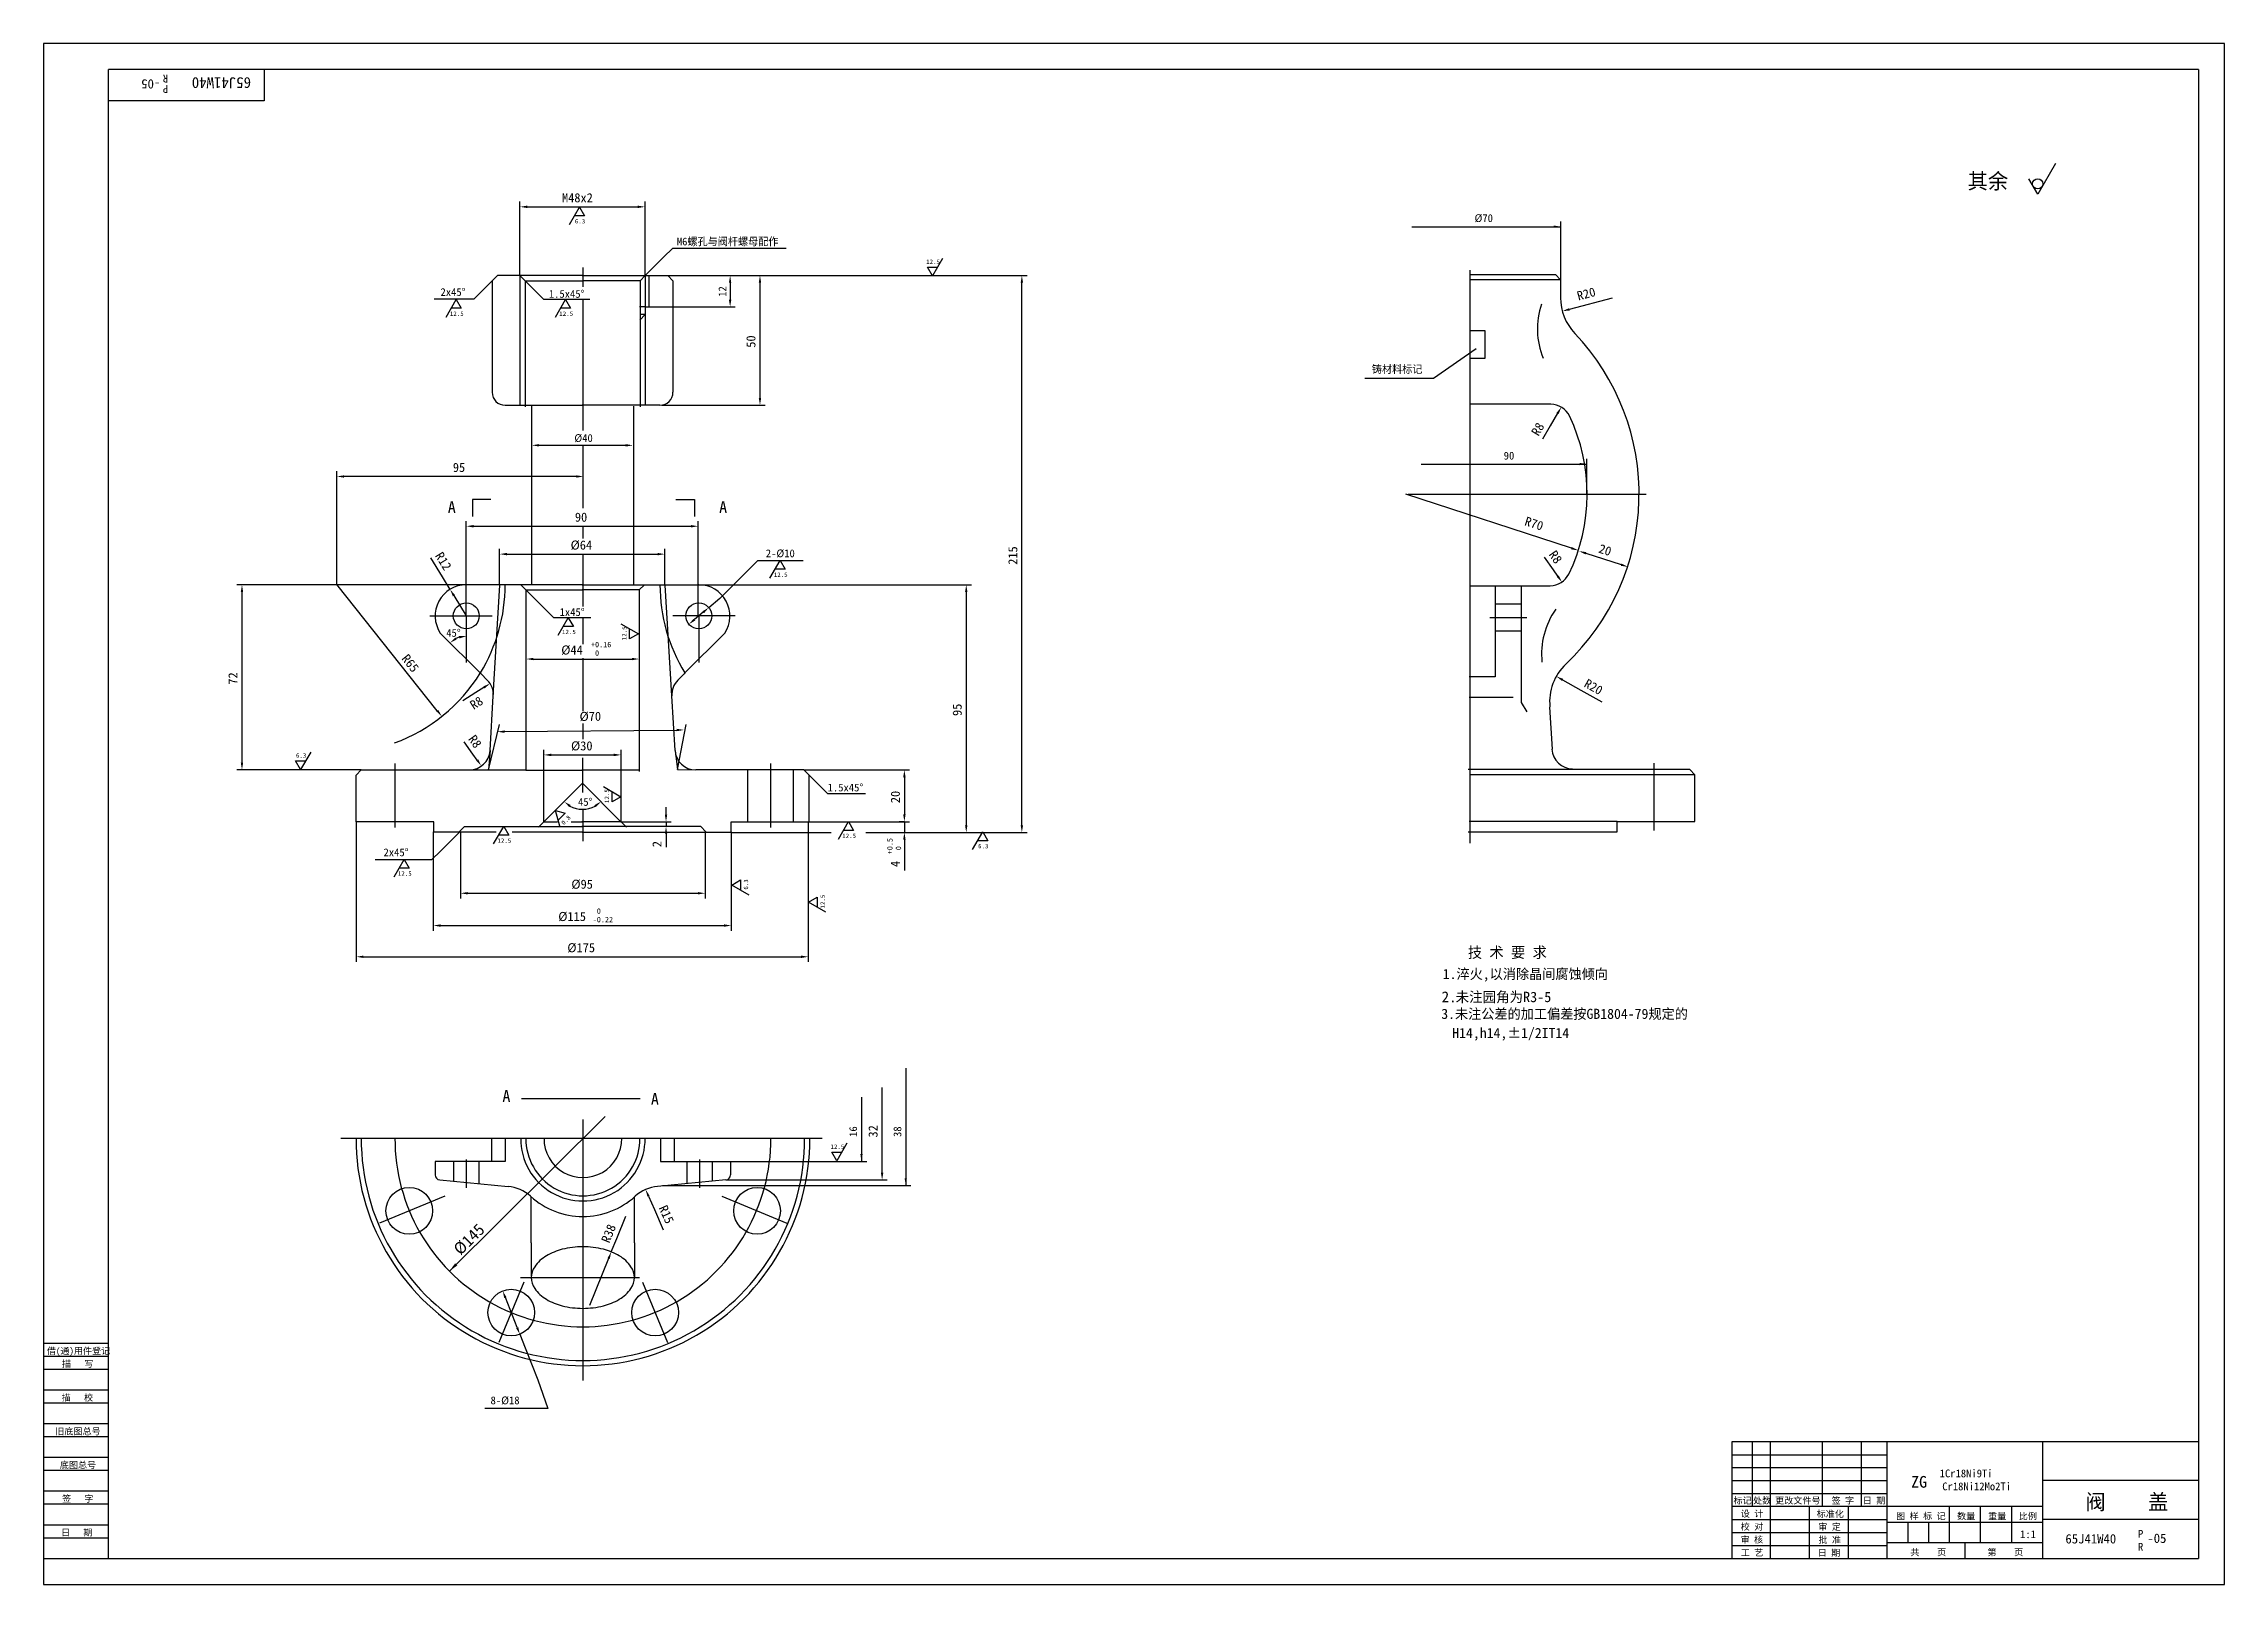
# Model space of a CAD drawing. Header units: metres. Extents: x 0 to 841, y 0 to 594.
import ezdxf

# ---------------------------------------------------------------- set-up
doc = ezdxf.new("R2010")
doc.units = ezdxf.units.M
for name, color, linetype in [('B', 3, 'Continuous'), ('C', 6, 'Continuous'), ('D', 1, 'Continuous'), ('FL', 5, 'Continuous'), ('T', 7, 'Continuous'), ('TL', 4, 'Continuous')]:
    doc.layers.add(name, color=color, linetype=linetype)

# ---------------------------------------------------------------- blocks, each defined once
blk = doc.blocks.new('TUKUN1')
at = {"layer": 'FL'}
for p, q in [((841, 594), (0, 594)), ((0, 594), (0, 0)), ((841, 0), (841, 594)), ((0, 83), (25, 83)), ((0, 75), (25, 75)), ((0, 70), (25, 70)), ((0, 62), (25, 62)), ((0, 57), (25, 57)), ((659, 30), (659, 55)), ((666, 10), (666, 55)), ((686, 30), (686, 55)), ((701, 30), (701, 55)), ((0, 49), (25, 49)), ((0, 44), (25, 44)), ((651, 50), (711, 50)), ((651, 45), (711, 45)), ((0, 36), (25, 36)), ((651, 40), (711, 40)), ((651, 35), (711, 35)), ((0, 31), (25, 31)), ((696, 10), (696, 30)), ((0, 23), (25, 23)), ((0, 18), (25, 18)), ((651, 25), (711, 25)), ((651, 20), (711, 20)), ((651, 15), (711, 15)), ((0, 0), (841, 0))]:
    blk.add_line(p, q, dxfattribs=at)
at = {"layer": 'TL'}
for p, q in [((831, 584), (25, 584)), ((25, 10), (25, 584)), ((85, 584), (85, 572)), ((831, 584), (831, 10)), ((85, 572), (25, 572)), ((0, 93), (25, 93)), ((0, 88), (25, 88)), ((831, 55), (651, 55)), ((651, 55), (651, 10)), ((711, 10), (711, 55)), ((771, 10), (771, 55)), ((831, 40), (771, 40)), ((771, 30), (651, 30)), ((681, 10), (681, 30)), ((735, 16), (735, 30)), ((747, 16), (747, 30)), ((759, 16), (759, 30)), ((711, 24), (771, 24)), ((719, 16), (719, 24)), ((727, 16), (727, 24)), ((831, 25), (771, 25)), ((0, 10), (831, 10)), ((771, 16), (711, 16)), ((741, 10), (741, 16))]:
    blk.add_line(p, q, dxfattribs=at)
at = {"layer": 'T'}
for s, p in [('借(通)用件登记', (1.26, 88.76)), ('描   写', (7.09, 83.76)), ('描   校', (6.98, 70.76)), ('旧底图总号', (4.52, 57.76)), ('底图总号', (6.25, 44.76)), ('签   字', (7.1, 31.76)), ('标记', (651.71, 31.07)), ('处数', (659.22, 31.07)), ('更改文件号', (667.75, 31.07)), ('签 字', (689.53, 31.07)), ('日 期', (701.57, 31.07)), ('设 计', (654.5, 25.99)), ('标准化', (683.77, 25.93)), ('图 样 标 记', (714.4, 25.04)), ('数量', (737.92, 25.04)), ('重量', (749.88, 25.04)), ('比例', (761.7, 25.04)), ('日   期', (6.72, 18.76)), ('校 对', (654.48, 20.99)), ('审 核', (654.41, 15.99)), ('批 准', (684.46, 15.93)), ('审 定', (684.39, 20.93)), ('工 艺', (654.52, 10.99)), ('日 期', (684.18, 10.93)), ('共    页', (719.91, 11.13)), ('第    页', (749.62, 11.13))]:
    blk.add_text(s, height=2.5, dxfattribs=at).set_placement(p)

msp = doc.modelspace()

# ---------------------------------------------------------------- linework, layer by layer
at = {"layer": 'B'}
for p, q in [((555.96, 483.28), (550.02, 483.28)), ((555.96, 472.78), (555.96, 483.28)), ((550.02, 472.78), (555.96, 472.78)), ((173.43, 342.51), (175.95, 385.26)), ((242.26, 342.51), (239.73, 385.26)), ((559.82, 378.01), (569.87, 378.01)), ((559.82, 367.6), (569.87, 367.6)), ((158.11, 163.11), (158.11, 155.4)), ((167.89, 163.11), (167.89, 154.49)), ((248.01, 163.11), (248.01, 154.49)), ((257.79, 163.11), (257.79, 155.4))]:
    msp.add_line(p, q, dxfattribs=at)
at = {"layer": 'C'}
for p, q in [((208, 507.68), (208, 500.28)), ((550, 506.63), (550, 285.77)), ((208, 495.32), (208, 444.79)), ((208, 439.14), (208, 414.95)), ((526.28, 420.27), (614.19, 420.27)), ((614.19, 420.27), (618, 420.27)), ((208, 407.94), (208, 403.26)), ((208, 397.19), (208, 376.97)), ((149, 373.37), (173, 373.37)), ((163, 373.29), (163, 355.37)), ((208, 372.75), (208, 362.47)), ((266.68, 373.37), (242.68, 373.37)), ((252.68, 373.29), (252.68, 355.37)), ((557.7, 372.8), (572, 372.8)), ((208, 357.05), (208, 336.67)), ((208, 331.89), (208, 325.8)), ((135.42, 316.5), (135.42, 291.77)), ((207.92, 305.28), (207.92, 318.67)), ((280.26, 316.5), (280.26, 291.77)), ((620.93, 316.62), (620.93, 290.59)), ((208, 299.04), (208, 286.53)), ((208, 179.23), (208, 78.54)), ((114.6, 172), (300.2, 172)), ((163, 163.75), (163, 152.85)), ((252.9, 163.75), (252.9, 152.85)), ((154.67, 149.67), (129.56, 139.27)), ((261.5, 149.67), (286.62, 139.27)), ((183.85, 118.28), (229.76, 118.28)), ((185.17, 116.47), (175.56, 93.27)), ((231.01, 116.47), (240.62, 93.27))]:
    msp.add_line(p, q, dxfattribs=at)
msp.add_arc((207.98, 171.81), 72.5, 179.85, 0.15, dxfattribs=at)
at = {"layer": 'D'}
for p, q in [((775.83, 547.83), (769, 536)), ((769, 536), (765.58, 541.91)), ((183.68, 504.53), (183.68, 533.08)), ((186.48, 531.08), (229.14, 531.08)), ((202.74, 524.23), (206.64, 530.99)), ((206.64, 530.99), (208.59, 527.61)), ((231.94, 504.53), (231.94, 533.08)), ((208.59, 527.61), (204.69, 527.61)), ((527.66, 523.43), (585.14, 523.43)), ((585.14, 502.8), (585.14, 525.43)), ((239.1, 511.65), (242.63, 515.19)), ((242.63, 515.19), (279.13, 515.19)), ((279.13, 515.19), (286.34, 515.19)), ((232.03, 504.58), (239.1, 511.65)), ((340.82, 507.83), (344.73, 507.83)), ((342.77, 504.45), (340.82, 507.83)), ((346.68, 511.21), (342.77, 504.45)), ((172.98, 502.58), (165.91, 495.51)), ((183.65, 504.58), (183.65, 454.47)), ((185.65, 502.58), (192.72, 495.51)), ((233.52, 492.58), (233.52, 504.54)), ((240.7, 504.58), (266.75, 504.58)), ((264.75, 501.78), (264.75, 495.29)), ((266.75, 504.58), (278.26, 504.58)), ((276.26, 501.78), (276.26, 457.4)), ((278.26, 504.58), (379.26, 504.58)), ((377.26, 292.68), (377.26, 501.78)), ((165.91, 495.51), (150.55, 495.51)), ((155.2, 488.58), (159.11, 495.34)), ((161.06, 491.96), (157.16, 491.96)), ((159.11, 495.34), (161.06, 491.96)), ((192.72, 495.51), (210.68, 495.51)), ((197.39, 488.58), (201.3, 495.34)), ((203.25, 491.96), (199.35, 491.96)), ((201.3, 495.34), (203.25, 491.96)), ((232.03, 489.57), (232.03, 454.49)), ((233.38, 492.49), (266.75, 492.49)), ((588.4, 491.57), (605, 496.06)), ((552.48, 476.37), (536.05, 464.92)), ((536.05, 464.92), (509.57, 464.92)), ((238.43, 454.6), (278.26, 454.6)), ((581.01, 446.64), (577.98, 441.55)), ((583.88, 451.47), (581.01, 446.64)), ((191.09, 439.14), (224.48, 439.14)), ((113.08, 385.49), (113.08, 429.12)), ((531.3, 431.92), (595.16, 431.92)), ((595.16, 420.25), (595.16, 433.92)), ((205.4, 427.12), (115.88, 427.12)), ((589.19, 399.49), (525.28, 420.27)), ((163, 373.33), (163, 409.94)), ((165.8, 407.94), (249.63, 407.94)), ((252.43, 373.33), (252.43, 409.94)), ((153.82, 388.38), (149.33, 395.71)), ((175.87, 385.49), (175.87, 399.19)), ((178.67, 397.19), (236.79, 397.19)), ((239.59, 385.49), (239.59, 399.19)), ((582.23, 391.17), (578.86, 396.05)), ((594.76, 397.52), (608.35, 393.14)), ((156.74, 383.6), (153.82, 388.38)), ((260.88, 380.23), (275.4, 394.78)), ((275.4, 394.78), (292.91, 394.78)), ((280.12, 387.96), (284.02, 394.72)), ((285.97, 391.34), (282.07, 391.34)), ((284.02, 394.72), (285.97, 391.34)), ((583.92, 388.72), (582.23, 391.17)), ((163, 385.37), (74.5, 385.37)), ((76.5, 382.57), (76.5, 316.8)), ((151.82, 336.83), (113.08, 385.49)), ((158.2, 381.22), (163, 373.37)), ((186, 383.37), (193.07, 376.3)), ((252.68, 385.37), (357.81, 385.37)), ((256.51, 376.58), (260.81, 380.17)), ((260.81, 380.17), (260.88, 380.23)), ((355.81, 382.57), (355.81, 292.68)), ((193.07, 376.3), (196.61, 372.76)), ((196.61, 372.76), (211, 372.76)), ((198.44, 365.9), (202.35, 372.66)), ((202.35, 372.66), (204.3, 369.28)), ((222.62, 370.34), (229.38, 366.44)), ((254.37, 374.78), (250.99, 371.96)), ((204.3, 369.28), (200.39, 369.28)), ((226, 364.49), (226, 368.39)), ((229.38, 366.44), (226, 364.49)), ((188.88, 356.74), (226.88, 356.74)), ((169.82, 345.79), (166.72, 343.81)), ((585.79, 348.69), (592.81, 344.75)), ((166.72, 343.81), (161.73, 340.61)), ((592.81, 344.75), (600.88, 340.22)), ((171.61, 314), (175.84, 331.45)), ((177.78, 328.76), (244.16, 329.38)), ((244.45, 314.1), (247.85, 331.45)), ((103.01, 320.86), (99.11, 314.1)), ((165.58, 320.04), (162.15, 324.87)), ((167.21, 317.76), (165.58, 320.04)), ((172.18, 321.52), (171.61, 314)), ((192.96, 313.89), (192.96, 321.78)), ((195.76, 319.78), (219.87, 319.78)), ((222.67, 313.89), (222.67, 321.78)), ((243.5, 321.52), (244.45, 314.1)), ((122.5, 314), (74.5, 314)), ((97.16, 317.48), (101.06, 317.48)), ((99.11, 314.1), (97.16, 317.48)), ((164.19, 314), (171.61, 314)), ((186, 313.9), (171.53, 313.9)), ((244.45, 314.1), (251.49, 314)), ((293.18, 314), (333.95, 314)), ((295.18, 312), (302.25, 304.93)), ((331.95, 311.2), (331.95, 296.84)), ((199.99, 301), (207.06, 308.07)), ((207.06, 308.07), (207.85, 308.87)), ((222.67, 293.91), (207.79, 308.93)), ((215.88, 307.57), (222.64, 303.66)), ((219.26, 301.71), (219.26, 305.61)), ((222.64, 303.66), (219.26, 301.71)), ((302.25, 304.93), (316.96, 304.93)), ((192.91, 293.93), (199.99, 301)), ((199.04, 292.25), (197.4, 298.37)), ((197.4, 298.37), (201.17, 297.36)), ((201.17, 297.36), (198.41, 294.6)), ((240.03, 296.78), (240.03, 299.58)), ((120.56, 293.95), (120.56, 239.95)), ((150.27, 290.07), (150.27, 251.99)), ((160.24, 289.92), (153.17, 282.85)), ((160.76, 290.07), (160.76, 264.44)), ((173.54, 285.45), (177.44, 292.2)), ((179.39, 288.83), (175.49, 288.83)), ((177.44, 292.2), (179.39, 288.83)), ((222.75, 293.98), (242.03, 293.98)), ((240.03, 293.98), (240.03, 292.22)), ((240.03, 289.42), (240.03, 286.62)), ((240.03, 286.62), (240.03, 284.2)), ((255.14, 290.07), (255.14, 264.44)), ((265.19, 290.07), (265.19, 251.99)), ((265.22, 289.88), (303.71, 289.88)), ((294.9, 293.95), (294.9, 239.95)), ((295.06, 294.04), (333.95, 294.04)), ((306.51, 287.29), (310.41, 294.05)), ((312.37, 290.67), (308.46, 290.67)), ((310.41, 294.05), (312.37, 290.67)), ((317.12, 289.88), (333.95, 289.88)), ((331.95, 294.04), (329.95, 294.04)), ((331.95, 294.04), (331.95, 289.88)), ((331.95, 287.08), (331.95, 284.28)), ((333.95, 289.88), (357.81, 289.88)), ((357.81, 289.88), (379.26, 289.88)), ((358.25, 283.32), (362.16, 290.08)), ((364.11, 286.7), (360.21, 286.7)), ((362.16, 290.08), (364.11, 286.7)), ((149.63, 279.31), (127.82, 279.31)), ((135.16, 272.76), (139.06, 279.52)), ((139.06, 279.52), (141.01, 276.14)), ((153.17, 282.85), (149.63, 279.31)), ((331.95, 284.28), (331.95, 281.69)), ((331.95, 281.69), (331.95, 275.22)), ((141.01, 276.14), (137.11, 276.14)), ((265.38, 269.62), (268.76, 271.57)), ((272.14, 265.71), (265.38, 269.62)), ((268.76, 271.57), (268.76, 267.67)), ((163.56, 266.44), (252.34, 266.44)), ((294.95, 263), (298.33, 264.95)), ((301.71, 259.1), (294.95, 263)), ((298.33, 264.95), (298.33, 261.05)), ((153.07, 253.99), (262.39, 253.99)), ((123.36, 241.95), (292.1, 241.95)), ((332.48, 199.02), (332.48, 153.79)), ((315.41, 187.86), (315.41, 163.09)), ((323.36, 158.7), (323.36, 191.51)), ((156.5, 120.76), (216.56, 180.32)), ((309.79, 170.05), (305.89, 163.29)), ((265.02, 163.09), (317.41, 163.09)), ((303.93, 166.67), (307.84, 166.67)), ((305.89, 163.29), (303.93, 166.67)), ((238.68, 153.79), (334.48, 153.79)), ((263.09, 155.9), (325.36, 155.9)), ((233.27, 149.67), (235.52, 144.56)), ((235.52, 144.56), (238.98, 136.7)), ((221.01, 133.39), (224.48, 141.97)), ((218.92, 128.2), (221.01, 133.39)), ((217.87, 125.6), (210.56, 107.46)), ((182.61, 99.02), (178.06, 110.56)), ((183.63, 96.42), (185.68, 91.2)), ((185.68, 91.2), (190.54, 78.87)), ((190.54, 78.87), (194.48, 67.77)), ((194.48, 67.77), (170.1, 67.77))]:
    msp.add_line(p, q, dxfattribs=at)
msp.add_circle((769, 539.94), 1.97, dxfattribs=at)
for centre, radius, start, end in [((163, 356.74), 8.83, 108.25, 116.75), ((113.08, 385.49), 65, 289.99, 328.31), ((207.85, 308.87), 10.05, 241.02, 298.71)]:
    msp.add_arc(centre, radius, start, end, dxfattribs=at)
for points in [[(186.48, 531.55), (186.48, 530.62), (183.68, 531.08)], [(229.14, 531.55), (229.14, 530.62), (231.94, 531.08)], [(582.34, 523.88), (585.14, 523.43), (582.34, 522.98)], [(264.28, 501.78), (265.21, 501.78), (264.75, 504.58)], [(275.79, 501.78), (276.73, 501.78), (276.26, 504.58)], [(376.79, 501.78), (377.73, 501.78), (377.26, 504.58)], [(264.28, 495.29), (265.21, 495.29), (264.75, 492.49)], [(588.52, 491.12), (588.27, 492.02), (585.69, 490.84)], [(275.79, 457.4), (276.73, 457.4), (276.26, 454.6)], [(584.28, 451.23), (583.48, 451.71), (585.31, 453.88)], [(191.09, 439.6), (191.09, 438.67), (188.29, 439.14)], [(224.48, 439.6), (224.48, 438.67), (227.28, 439.14)], [(592.36, 432.37), (595.16, 431.92), (592.36, 431.47)], [(115.88, 427.58), (115.88, 426.65), (113.08, 427.12)], [(205.4, 427.58), (205.4, 426.65), (208.2, 427.12)], [(165.8, 408.4), (165.8, 407.47), (163, 407.94)], [(249.63, 408.4), (249.63, 407.47), (252.43, 407.94)], [(178.67, 397.65), (178.67, 396.72), (175.87, 397.19)], [(236.79, 397.65), (236.79, 396.72), (239.59, 397.19)], [(589.04, 399.04), (589.33, 399.93), (591.85, 398.62)], [(594.91, 397.97), (594.62, 397.08), (592.1, 398.38)], [(583.54, 388.46), (584.31, 388.99), (585.51, 386.42)], [(608.49, 393.58), (608.21, 392.69), (611.01, 392.27)], [(76.03, 382.57), (76.96, 382.57), (76.5, 385.37)], [(157.8, 380.97), (158.6, 381.46), (156.74, 383.6)], [(355.34, 382.57), (356.27, 382.57), (355.81, 385.37)], [(251.29, 371.6), (250.69, 372.31), (248.85, 370.16)], [(254.67, 374.42), (254.07, 375.14), (256.51, 376.58)], [(159.3, 364.25), (158.75, 365), (156.76, 362.98)], [(160.16, 365.59), (160.31, 364.66), (163, 365.57)], [(188.88, 357.21), (188.88, 356.28), (186.08, 356.74)], [(226.88, 357.21), (226.88, 356.28), (229.68, 356.74)], [(170.07, 345.4), (169.57, 346.18), (172.18, 347.3)], [(585.56, 348.29), (586.02, 349.1), (583.35, 350.07)], [(151.46, 336.54), (152.19, 337.13), (153.57, 334.64)], [(177.78, 329.23), (177.78, 328.29), (174.98, 328.73)], [(244.16, 329.85), (244.17, 328.91), (246.96, 329.41)], [(195.76, 320.25), (195.76, 319.31), (192.96, 319.78)], [(219.87, 320.25), (219.87, 319.31), (222.67, 319.78)], [(76.03, 316.8), (76.96, 316.8), (76.5, 314)], [(166.83, 317.49), (167.59, 318.03), (168.83, 315.48)], [(331.48, 311.2), (332.42, 311.2), (331.95, 314)], [(202.7, 299.71), (203.26, 300.45), (200.75, 301.76)], [(212.39, 300.43), (212.95, 299.68), (214.92, 301.73)], [(239.57, 296.78), (240.5, 296.78), (240.03, 293.98)], [(331.48, 296.84), (332.42, 296.84), (331.95, 294.04)], [(239.57, 289.42), (240.5, 289.42), (240.03, 292.22)], [(331.48, 287.08), (332.42, 287.08), (331.95, 289.88)], [(355.34, 292.68), (356.27, 292.68), (355.81, 289.88)], [(376.79, 292.68), (377.73, 292.68), (377.26, 289.88)], [(163.56, 266.91), (163.56, 265.98), (160.76, 266.44)], [(252.34, 266.91), (252.34, 265.98), (255.14, 266.44)], [(153.07, 254.46), (153.07, 253.52), (150.27, 253.99)], [(262.39, 254.46), (262.39, 253.52), (265.19, 253.99)], [(123.36, 242.42), (123.36, 241.49), (120.56, 241.95)], [(292.1, 242.42), (292.1, 241.49), (294.9, 241.95)], [(315.86, 165.89), (315.41, 163.09), (314.96, 165.89)], [(232.84, 149.48), (233.69, 149.86), (232.14, 152.23)], [(322.9, 158.7), (323.83, 158.7), (323.36, 155.9)], [(332.93, 156.59), (332.48, 153.79), (332.03, 156.59)], [(218.3, 125.42), (217.44, 125.77), (218.92, 128.2)], [(158.72, 123.79), (156.5, 120.76), (159.54, 122.95)], [(177.63, 110.39), (178.5, 110.73), (177.04, 113.17)], [(182.17, 98.85), (183.04, 99.19), (183.63, 96.42)]]:
    msp.add_solid(points, dxfattribs=at)
at = {"layer": 'TL'}
for p, q in [((550, 505), (583, 505)), ((583, 505), (585, 503)), ((174.98, 504.58), (172.98, 502.58)), ((172.98, 502.58), (172.98, 459.58)), ((183.98, 504.58), (174.98, 504.58)), ((183.65, 504.58), (185.65, 502.58)), ((207.98, 504.58), (183.98, 504.58)), ((185.65, 502.58), (207.65, 502.58)), ((185.65, 502.58), (185.65, 454.02)), ((207.7, 504.58), (231.7, 504.58)), ((230.03, 502.58), (208.03, 502.58)), ((232.03, 504.58), (230.03, 502.58)), ((230.03, 502.58), (230.03, 487.4)), ((231.7, 504.58), (240.7, 504.58)), ((232.03, 504.58), (232.03, 492.58)), ((240.7, 504.58), (242.7, 502.58)), ((242.7, 502.58), (242.7, 459.58)), ((585, 503), (550, 503)), ((585, 503), (585, 496.06)), ((232.03, 492.58), (229.76, 492.58)), ((232.03, 489.57), (229.96, 487.34)), ((232.03, 489.57), (229.96, 489.57)), ((232.03, 492.58), (233.52, 492.58)), ((232.03, 492.58), (232.03, 489.57)), ((230.03, 487.4), (230.03, 454.02)), ((177.98, 454.58), (185.64, 454.58)), ((185.64, 454.58), (207.98, 454.58)), ((188.21, 454.27), (188.21, 385.48)), ((230.12, 454.58), (207.7, 454.58)), ((227.47, 454.27), (227.47, 385.48)), ((237.7, 454.58), (230.12, 454.58)), ((581.22, 455), (550, 455)), ((165.4, 418.23), (165.4, 411.69)), ((172.53, 418.23), (165.4, 418.23)), ((243.87, 418.23), (251, 418.23)), ((251, 418.23), (251, 411.69)), ((178, 385.37), (163, 385.37)), ((184, 385.37), (178, 385.37)), ((208, 385.37), (184, 385.37)), ((184, 385.37), (186, 383.37)), ((186, 383.37), (208, 383.37)), ((186, 383.37), (186, 313.9)), ((207.68, 385.37), (231.68, 385.37)), ((229.68, 383.37), (207.68, 383.37)), ((231.68, 385.37), (229.68, 383.37)), ((229.68, 383.37), (229.68, 313.37)), ((231.68, 385.37), (237.68, 385.37)), ((237.68, 385.37), (252.68, 385.37)), ((550, 385), (580.96, 385)), ((559.82, 384.79), (559.82, 349.87)), ((569.87, 384.79), (569.87, 339.97)), ((152.99, 366.76), (168.68, 351.06)), ((262.69, 366.76), (247.31, 351.37)), ((168.68, 351.06), (171.1, 348.65)), ((247, 351.06), (244.58, 348.65)), ((247.31, 351.37), (247, 351.06)), ((559.82, 349.87), (549.74, 349.87)), ((172.18, 321.52), (173.43, 342.51)), ((243.5, 321.52), (242.26, 342.51)), ((549.74, 342.06), (566.7, 342.06)), ((569.87, 339.97), (572, 336.33)), ((581.84, 321.96), (580.87, 338.22)), ((120.5, 312), (122.5, 314)), ((120.5, 294), (120.5, 312)), ((122.5, 314), (164.19, 314)), ((186, 313.9), (193, 313.9)), ((192.91, 311.98), (192.91, 313.89)), ((192.91, 293.93), (192.91, 311.98)), ((193, 313.9), (208.06, 313.9)), ((222.68, 313.9), (207.62, 313.9)), ((229.68, 313.9), (222.68, 313.9)), ((222.77, 311.98), (222.77, 313.89)), ((222.77, 293.93), (222.77, 311.98)), ((271.59, 314), (251.49, 314)), ((271.48, 314.1), (271.48, 294.02)), ((289.02, 314), (271.59, 314)), ((293.18, 314), (289.02, 314)), ((289.04, 314.1), (289.04, 294.02)), ((295.18, 312), (293.18, 314)), ((295.18, 294), (295.18, 312)), ((634.83, 314.12), (549.33, 314.12)), ((636.83, 312.12), (549.95, 312.12)), ((636.83, 312.12), (634.83, 314.12)), ((636.83, 294.12), (636.83, 312.12)), ((150.5, 294), (120.5, 294)), ((150.5, 290), (150.5, 294)), ((160.5, 290), (150.5, 290)), ((160.29, 290.12), (162.29, 292.12)), ((174.54, 290), (160.5, 290)), ((162.29, 292.12), (191.05, 292.12)), ((208, 290), (180.67, 290)), ((190.91, 291.93), (192.91, 293.93)), ((191.1, 292.12), (208.06, 292.12)), ((192.91, 293.93), (198.23, 293.93)), ((203.45, 293.93), (208.06, 293.93)), ((222.77, 293.93), (207.62, 293.93)), ((224.58, 292.12), (207.62, 292.12)), ((207.68, 290), (255.18, 290)), ((224.77, 291.93), (222.77, 293.93)), ((253.39, 292.12), (224.63, 292.12)), ((255.39, 290.12), (253.39, 292.12)), ((255.18, 290), (265.18, 290)), ((265.18, 294), (271.59, 294)), ((265.18, 290), (265.18, 294)), ((271.59, 294), (289.02, 294)), ((289.02, 294), (295.18, 294)), ((549.33, 290.12), (606.83, 290.12)), ((606.83, 294.12), (549.74, 294.12)), ((606.83, 290.12), (606.83, 294.12)), ((606.83, 294.12), (636.83, 294.12)), ((184.23, 187.35), (230.12, 187.35)), ((172.77, 172.07), (172.77, 163.11)), ((177.99, 172.07), (177.99, 163.07)), ((237.91, 172.07), (237.91, 163.07)), ((243.13, 172.07), (243.13, 163.11)), ((177.99, 163.07), (150.99, 163.07)), ((150.99, 163.07), (150.99, 157.89)), ((237.91, 163.07), (264.91, 163.07)), ((264.91, 163.07), (264.91, 157.89)), ((152.81, 155.9), (179.11, 153.44)), ((263.09, 155.9), (236.79, 153.44)), ((188.07, 131.73), (188.07, 149.37)), ((227.83, 131.73), (227.83, 149.37)), ((188.07, 131.73), (188.07, 118.91)), ((227.83, 131.73), (227.83, 118.61))]:
    msp.add_line(p, q, dxfattribs=at)
for points in [[(577.63, 493.5, 0.18), (578.24, 472.78, 0.18)], [(583.13, 375.92, 0.18), (577.83, 355.6, 0.18)]]:
    msp.add_lwpolyline(points, format="xyb", dxfattribs=at)
msp.add_lwpolyline([(207.95, 106.42, 0.06), (215.92, 107.39, 0.07), (222.01, 109.9, 0.11), (226.52, 114.11, 0.15), (227.83, 118.28, 0.15), (226.52, 122.45, 0.11), (222.01, 126.66, 0.07), (215.92, 129.17, 0.06), (207.95, 130.14, 0.06), (199.98, 129.17, 0.07), (193.89, 126.66, 0.11), (189.38, 122.45, 0.15), (188.07, 118.28, 0.15), (189.38, 114.11, 0.11), (193.89, 109.9, 0.07), (199.98, 107.39, 0.06)], format="xyb", close=True, dxfattribs=at)
for centre, radius in [((163, 373.37), 5), ((252.68, 373.37), 5), ((141.02, 144.01), 9), ((275.16, 144.01), 9), ((180.33, 104.79), 9), ((235.84, 104.79), 9)]:
    msp.add_circle(centre, radius, dxfattribs=at)
for centre, radius, start, end in [((605, 496.06), 20, 180, 223.56), ((525.28, 420.27), 90, 313.35, 43.56), ((177.98, 459.58), 5, 180, 270), ((237.7, 459.58), 5, 270, 0), ((581.22, 447), 8, 25.54, 90), ((525.28, 420.27), 70, 333.91, 25.54), ((580.96, 393), 8, 270, 333.91), ((163, 373.37), 12, 90, 213.43), ((112.91, 385.35), 65.08, 328.57, 0), ((302.77, 385.35), 65.08, 180, 211.43), ((252.68, 373.37), 12, 326.57, 90), ((600.79, 340.27), 20, 133.35, 185.73), ((165.44, 342.99), 8, 356.59, 45), ((250.24, 342.99), 8, 135, 183.41), ((164.19, 322), 8, 270, 356.59), ((251.49, 322), 8, 183.41, 270), ((589.66, 322.43), 8, 183.41, 270), ((207.98, 171.81), 87.5, 179.88, 0.12), ((207.98, 171.81), 85.5, 179.87, 0.13), ((207.98, 171.81), 24, 179.55, 0.45), ((207.98, 171.81), 22, 179.51, 0.49), ((207.98, 171.81), 15, 179.29, 0.71), ((152.99, 157.89), 2, 180, 264.66), ((177.72, 138.51), 15, 47.75, 84.66), ((238.18, 138.51), 15, 95.34, 132.25), ((262.91, 157.89), 2, 275.34, 0), ((207.98, 171.81), 30, 227.75, 269.95), ((207.92, 171.81), 30, 270.05, 312.25)]:
    msp.add_arc(centre, radius, start, end, dxfattribs=at)

# ---------------------------------------------------------------- block references
at = {"layer": 'D'}
msp.add_blockref('TUKUN1', (0, 0), dxfattribs=at)

# ---------------------------------------------------------------- texts
for s, height, rotation, p in [('R', 3, 180, (48, 582)), ('65J41W40', 4.2, 180, (80, 581)), ('-05', 3.6, 180, (45, 580.2)), ('P', 3, 180, (48, 578)), ('12', 3, 90, (263.28, 496.39)), ('R20', 3.5, 15.12, (591.91, 494.93)), ('50', 3.5, 90, (274.51, 476.76)), ('R8', 3.5, 59.3, (576.48, 442.44)), ('R70', 3.5, 341.99, (570.86, 408.41)), ('R12', 3.5, 301.46, (150.83, 396.62)), ('215', 3.5, 90, (375.51, 393.07)), ('R8', 3.5, 304.65, (580.3, 397.04)), ('20', 3.5, 342.1, (599.4, 397.87)), ('12.5', 1.7, 90, (224.77, 364.01)), ('R65', 3.5, 308.53, (137.83, 356.84)), ('72', 3.5, 90, (74.75, 346.85)), ('R20', 3.5, 330.69, (593.75, 346.24)), ('R8', 3.5, 32.62, (165.84, 337.1)), ('%%c70', 3.5, 0.53, (206.7, 332.86)), ('95', 3.5, 90, (354.06, 334.79)), ('R8', 3.5, 305.46, (163.57, 325.88)), ('12.5', 1.7, 90, (218.03, 301.23)), ('20', 3.5, 90, (330.2, 301.18)), ('0.8', 1.7, 45, (200.61, 292.65)), ('2', 3.5, 90, (238.28, 284.2)), ('+0.5', 2.1, 90, (327.4, 281.47)), ('4', 3.5, 90, (330.2, 276.52)), (' 0', 2.1, 90, (330.69, 281.47)), ('6.3', 1.7, 90, (271.69, 267.84)), ('12.5', 1.7, 90, (301.26, 260.57)), ('32', 3.5, 90, (321.61, 172.27)), ('16', 3, 90, (313.7, 172.53)), ('38', 3, 90, (330.76, 172.48)), ('R15', 3.5, 293.76, (237.15, 145.19)), ('%%c145', 4.5, 44.76, (160.74, 126.64)), ('R38', 3.5, 68.04, (218.15, 131.32))]:
    msp.add_text(s, height=height, rotation=rotation, dxfattribs=at).set_placement(p)
for s, height, p in [('其余', 6, (742, 538)), ('M48x2', 3.5, (199.9, 532.83)), ('6.3', 1.7, (204.86, 524.68)), ('%%c70', 3, (551.82, 525.23)), ('M6螺孔与阀杆螺母配作', 3, (244.2, 516.22)), ('12.5', 1.7, (340.35, 509.06)), ('2x45%%d', 3, (153.06, 496.73)), ('1.5x45%%d', 3, (194.84, 496.02)), ('12.5', 1.7, (156.68, 489.03)), ('12.5', 1.7, (198.87, 489.03)), ('铸材料标记', 3, (512.22, 467)), ('%%C40', 3, (204.67, 440.44)), ('95', 3.5, (157.81, 428.87)), ('90', 3, (563.08, 433.64)), ('A', 4.5, (155.88, 413.09)), ('90', 3.5, (204.88, 409.69)), ('A', 4.5, (260.52, 413.09)), ('%%C64', 3.5, (203.23, 398.94)), ('2-%%C10', 3, (278.5, 395.99)), ('12.5', 1.7, (281.59, 388.41)), ('1x45%%d', 3, (198.98, 373.35)), ('45%%d', 3, (155.27, 365.32)), ('%%c44', 3.5, (199.63, 358.49)), ('12.5', 1.7, (199.92, 366.35)), ('+0.16', 2.1, (211.08, 361.29)), (' 0', 2.1, (211.08, 358)), ('6.3', 1.7, (97.33, 318.71)), ('%%c30', 3.5, (203.4, 321.53)), ('45%%d', 3, (206.1, 300.16)), ('1.5x45%%d', 3, (302.35, 305.71)), ('12.5', 1.7, (175.01, 285.89)), ('12.5', 1.7, (307.99, 287.74)), ('2x45%%d', 3, (131.08, 280.71)), ('6.3', 1.7, (360.38, 283.77)), ('12.5', 1.7, (136.63, 273.21)), ('%%c95', 3.5, (203.53, 268.19)), ('%%c115', 3.5, (198.48, 255.74)), ('-0.22', 2.1, (211.76, 255.25)), (' 0', 2.1, (211.76, 258.54)), ('%%c175', 3.5, (201.98, 243.7)), ('技 术 要 求', 4.2, (549.27, 241.55)), ('1.淬火,以消除晶间腐蚀倾向', 3.9, (539.56, 233.39)), ('2.', 4.2, (539.16, 224.42)), ('未注园角为R3-5', 4, (544.54, 224.47)), ('3.未注公差的加工偏差按GB1804-79规定的', 3.9, (538.99, 218.01)), ('H14,h14,%%P1/2IT14', 3.9, (543.23, 210.63)), ('A', 4.5, (176.94, 186.03)), ('A', 4.5, (234.21, 184.88)), ('12.5', 1.7, (303.46, 167.9)), ('8-%%C18', 3, (172.36, 69.44)), ('1Cr18Ni9Ti', 3, (731.2, 41.28)), ('ZG', 4.5, (720.2, 37.28)), ('Cr18Ni12Mo2Ti', 3, (732.2, 36.28)), ('阀    盖', 6, (787.45, 28.78)), ('1:1', 3, (762.23, 17.83)), ('65J41W40', 3.6, (779.69, 15.77)), ('P', 3, (807.69, 17.97)), ('-05', 3.6, (811.29, 15.97)), ('R', 3, (807.69, 12.97))]:
    msp.add_text(s, height=height, dxfattribs=at).set_placement(p)

doc.saveas('drawing.dxf')
